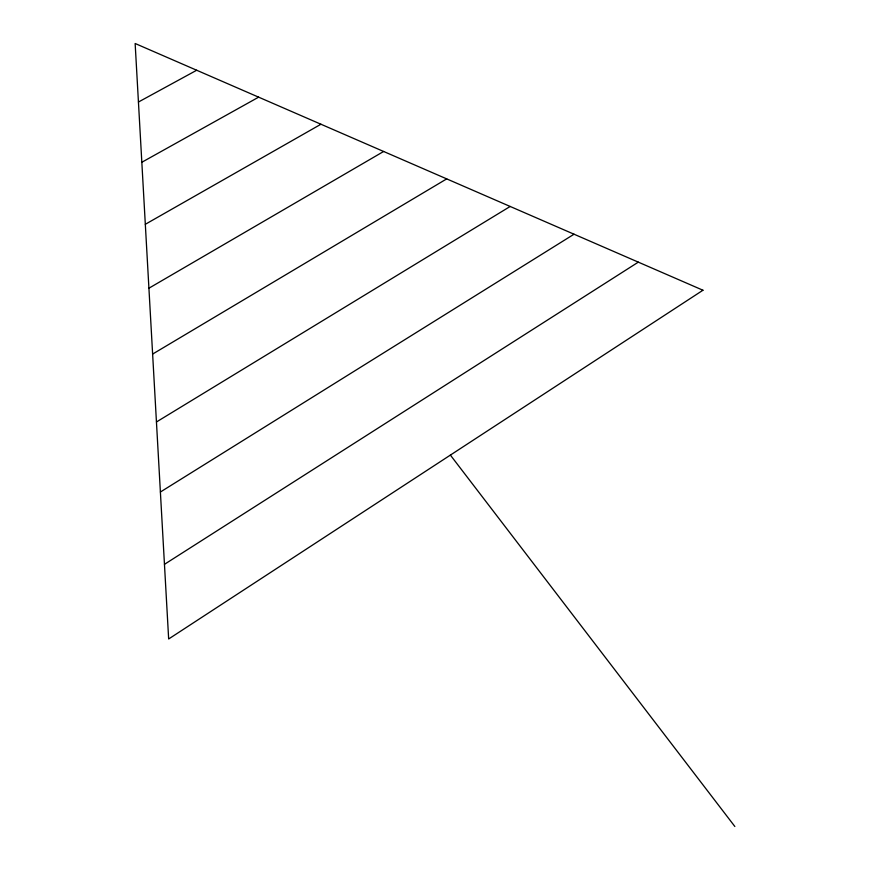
<?xml version="1.0" encoding="UTF-8"?>
<svg xmlns="http://www.w3.org/2000/svg" width="870" height="870" viewBox="0 0 870 870"><rect width="100%" height="100%" fill="white"/><g stroke="black" fill="none" stroke-linecap="round" stroke-linejoin="round"><path stroke-width="1.3" d="M164.463 564.325L638.308 262.142M160.395 492.018L574.037 234.215M156.448 421.972L510.179 206.462M152.631 354.068L446.712 178.883M148.922 288.209L383.626 151.478M145.323 224.297L320.943 124.236M141.832 162.266L258.629 97.157M138.439 102.029L196.696 70.242M450.388 455.097L734.856 826.5M702.96 290.232L168.66 638.982L135.144 43.5L702.96 290.232"/></g></svg>
